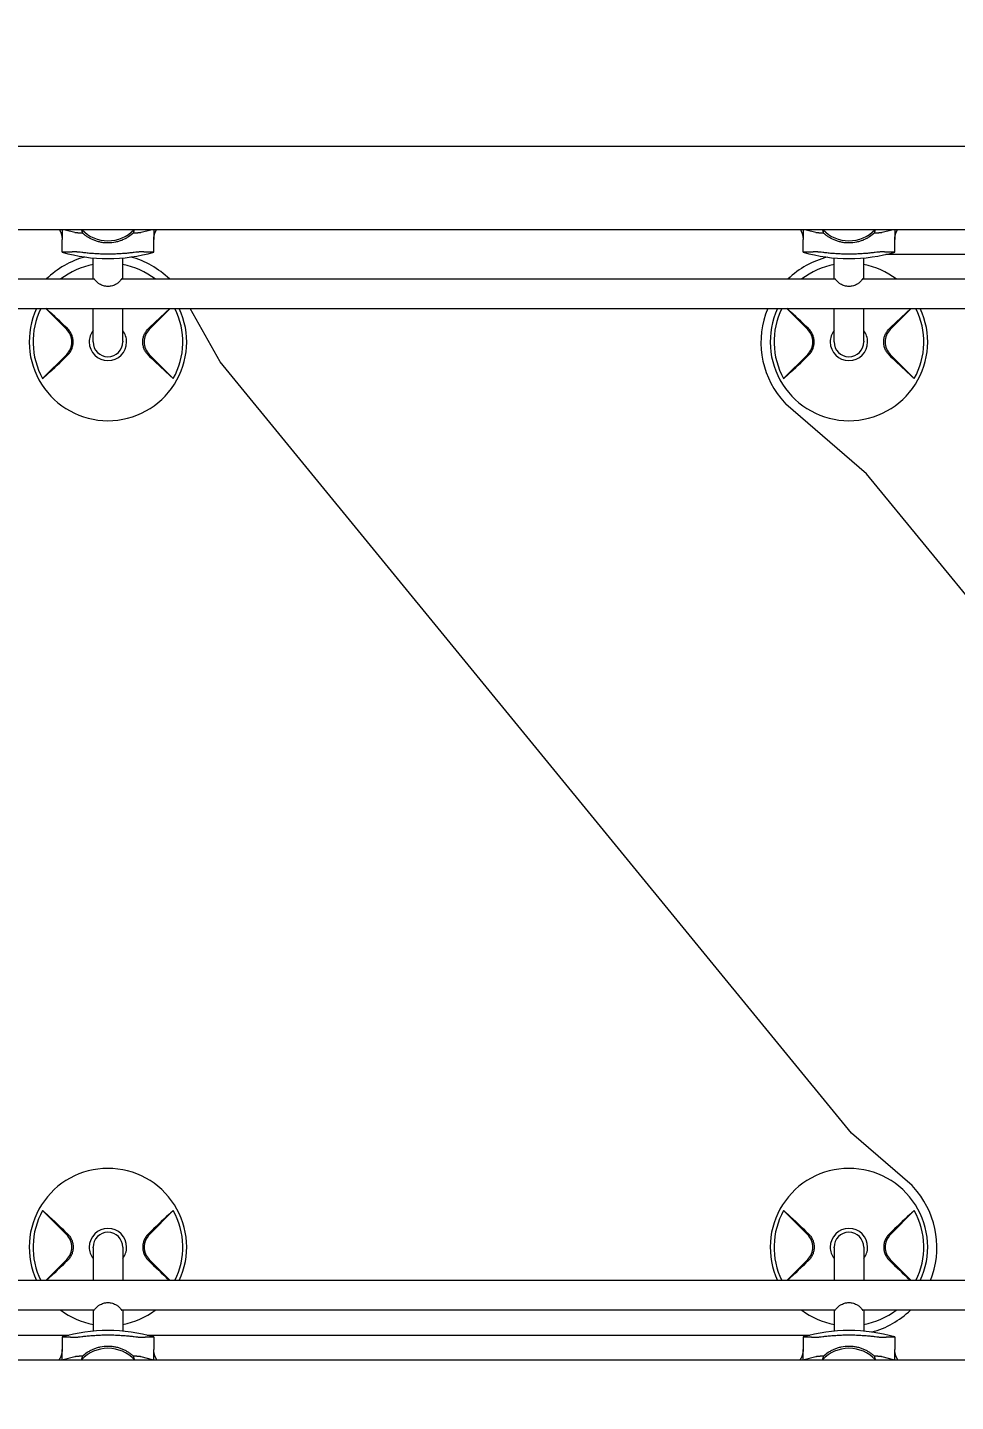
# Model space of a CAD drawing. Extents: x -13189 to 8473, y -8565 to 17872.
# Drawn here: x 1957 to 2458, y 1672 to 2414 of the extents above; entities that cross this region are included whole.
import ezdxf

# ---------------------------------------------------------------- set-up
doc = ezdxf.new("R2010")
doc.units = 0
doc.header["$LTSCALE"] = 5
doc.header["$PDMODE"] = 33
doc.header["$PDSIZE"] = 20
for name, color, linetype in [('PRODUCT', 3, 'CONTINUOUS'), ('REFERENCE', 9, 'CONTINUOUS'), ('REVIEW_REQUIRED', 30, 'CONTINUOUS')]:
    doc.layers.add(name, color=color, linetype=linetype)
doc.styles.add('LG1', font='arial.ttf', dxfattribs={"height": 185})
doc.dimstyles.new('LG_DIM', dxfattribs={"dimtxt": 185, "dimasz": 120, "dimexe": 50, "dimexo": 1, "dimgap": 50, "dimtad": 1, "dimdec": 0, "dimrnd": 10, "dimtxsty": 'LG1', "dimcen": 2.5, "dimclrt": 4, "dimadec": 4, "dimazin": 3, "dimtfac": 1, "dimtdec": 1, "dimtmove": 0, "dimatfit": 3, "dimarcsym": 0})

# ---------------------------------------------------------------- blocks, each defined once
blk = doc.blocks.new('*D5')
at = {"layer": 'REFERENCE', "color": 0, "transparency": 16777216}
for p in [(3900, 7859.68), (-2500, -5459.68), (7695.79, -5459.68)]:
    blk.add_point(p, dxfattribs=at)
at = {"layer": 'REVIEW_REQUIRED', "color": 0, "lineweight": -2, "transparency": 16777216}
for p, q in [((3901, 7859.68), (7745.79, 7859.68)), ((7695.79, 7739.68), (7695.79, 3779.28)), ((7695.79, -5339.68), (7695.79, 3130.67)), ((-2499, -5459.68), (7745.79, -5459.68))]:
    blk.add_line(p, q, dxfattribs=at)
at = {"layer": 'REVIEW_REQUIRED', "color": 0, "transparency": 16777216}
for points in [[(7675.79, 7739.68), (7715.79, 7739.68), (7695.79, 7859.68)], [(7675.79, -5339.68), (7715.79, -5339.68), (7695.79, -5459.68)]]:
    blk.add_solid(points, dxfattribs=at)
at = {"layer": 'REVIEW_REQUIRED', "color": 4, "transparency": 16777216, "insert": (7695.79, 3454.98), "char_height": 185, "attachment_point": 5, "style": 'LG1'}
blk.add_mtext('\\A1;13320 mm\\P [43\'-8 13/16"]', dxfattribs=at)
blk = doc.blocks.new('*D6')
at = {"layer": 'REFERENCE', "color": 0, "transparency": 16777216}
for p in [(3300, 5864.75), (-6041.13, -3464.75), (-3100, -3464.75)]:
    blk.add_point(p, dxfattribs=at)
at = {"layer": 'REVIEW_REQUIRED', "color": 0, "lineweight": -2, "transparency": 16777216}
for p, q in [((3299, 5864.75), (-6091.13, 5864.75)), ((-6041.13, 5744.75), (-6041.13, 2569.99)), ((-6041.13, -3344.75), (-6041.13, 1921.38)), ((-3101, -3464.75), (-6091.13, -3464.75))]:
    blk.add_line(p, q, dxfattribs=at)
at = {"layer": 'REVIEW_REQUIRED', "color": 0, "transparency": 16777216}
for points in [[(-6061.13, 5744.75), (-6021.13, 5744.75), (-6041.13, 5864.75)], [(-6061.13, -3344.75), (-6021.13, -3344.75), (-6041.13, -3464.75)]]:
    blk.add_solid(points, dxfattribs=at)
at = {"layer": 'REVIEW_REQUIRED', "color": 4, "transparency": 16777216, "insert": (-6041.13, 2245.68), "char_height": 185, "attachment_point": 5, "style": 'LG1'}
blk.add_mtext('\\A1;9330 mm\\P [30\'-7 9/16"]', dxfattribs=at)
blk = doc.blocks.new('*D7')
at = {"layer": 'REFERENCE', "color": 0, "transparency": 16777216}
for p in [(5382.03, 8873.35), (-4227.53, -147.5), (5382.03, -564.99)]:
    blk.add_point(p, dxfattribs=at)
at = {"layer": 'REVIEW_REQUIRED', "color": 0, "lineweight": -2, "transparency": 16777216}
for p, q in [((-4227.53, -146.5), (-4227.53, 8923.35)), ((5382.03, -563.99), (5382.03, 8923.35)), ((-4107.53, 8873.35), (118.72, 8873.35)), ((5262.03, 8873.35), (1506.78, 8873.35))]:
    blk.add_line(p, q, dxfattribs=at)
at = {"layer": 'REVIEW_REQUIRED', "color": 0, "transparency": 16777216}
for points in [[(-4107.53, 8893.35), (-4107.53, 8853.35), (-4227.53, 8873.35)], [(5262.03, 8893.35), (5262.03, 8853.35), (5382.03, 8873.35)]]:
    blk.add_solid(points, dxfattribs=at)
at = {"layer": 'REVIEW_REQUIRED', "color": 4, "transparency": 16777216, "insert": (812.75, 8873.35), "char_height": 185, "attachment_point": 5, "style": 'LG1'}
blk.add_mtext('\\A1;9610 mm\\P [31\'-6 5/8"]', dxfattribs=at)
blk = doc.blocks.new('Variteemalayerit')
at = {"layer": 'REVIEW_REQUIRED', "invisible_edges": 15}
blk.add_3dface([(-10000, -10000, -5), (10000, -10000, -5), (10000, 10000, -5), (-10000, 10000, -5)], dxfattribs=at)

msp = doc.modelspace()

# ---------------------------------------------------------------- linework, layer by layer
at = {"layer": 'PRODUCT', "linetype": 'Continuous', "lineweight": 0}
for p, q in [((3153.5, 2350), (805, 2350)), ((3153.5, 2305), (805, 2305)), ((1975.26, 2305), (1975.26, 2299.74)), ((1975.26, 2292.87), (1975.26, 2299.74)), ((1976.89, 2305), (1982.15, 2303.6)), ((2008, 2299.49), (2008, 2299.5)), ((2017.85, 2303.6), (2023.11, 2305)), ((2024.74, 2305), (2024.74, 2299.74)), ((2024.74, 2292.87), (2024.74, 2299.74)), ((2375.26, 2305), (2375.26, 2299.74)), ((2375.26, 2292.87), (2375.26, 2299.74)), ((2376.89, 2305), (2382.15, 2303.6)), ((2408, 2299.49), (2408, 2299.5)), ((2417.85, 2303.6), (2423.11, 2305)), ((2424.74, 2305), (2424.74, 2299.74)), ((2424.74, 2292.87), (2424.74, 2299.74)), ((1992, 2292.1), (1992, 2292.1)), ((2008, 2292.1), (2008, 2292.1)), ((2392, 2292.1), (2392, 2292.1)), ((2408, 2292.1), (2408, 2292.1)), ((1992, 2278.43), (1992, 2289.78)), ((2008, 2278.43), (2008, 2289.78)), ((2392, 2278.43), (2392, 2289.78)), ((2408, 2278.43), (2408, 2289.78)), ((2780.13, 2291.63), (2419.87, 2291.63)), ((1607.43, 2278.43), (1992.57, 2278.43)), ((2007.43, 2278.43), (2392.57, 2278.43)), ((2407.43, 2278.43), (2792.57, 2278.43)), ((1196, 2262.43), (2804, 2262.43)), ((1966.44, 2262.43), (1977.72, 2251.15)), ((1992, 2244.78), (1992, 2262.43)), ((2008, 2244.78), (2008, 2262.43)), ((2033.56, 2262.43), (2022.28, 2251.15)), ((2060.53, 2233.64), (2044.37, 2262.43)), ((2366.44, 2262.43), (2377.72, 2251.15)), ((2392, 2244.78), (2392, 2262.43)), ((2408, 2244.78), (2408, 2262.43)), ((2433.56, 2262.43), (2422.28, 2251.15)), ((1992, 2244.43), (1992, 2244.78)), ((2008, 2244.78), (2008, 2244.43)), ((2392, 2244.43), (2392, 2244.78)), ((2408, 2244.78), (2408, 2244.43)), ((1977.72, 2237.71), (1964.72, 2224.72)), ((2022.28, 2237.71), (2035.28, 2224.72)), ((2401.37, 1817.3), (2060.53, 2233.64)), ((2377.72, 2237.71), (2364.72, 2224.72)), ((2422.28, 2237.71), (2435.28, 2224.72)), ((2363.25, 2214.03), (2365.89, 2210.82)), ((2409.56, 2173.28), (2365.89, 2210.82)), ((2732.42, 1779.15), (2409.56, 2173.28)), ((2434.12, 1789.14), (2401.37, 1817.3)), ((2436.75, 1785.92), (2434.12, 1789.14)), ((1977.72, 1762.55), (1964.72, 1775.55)), ((2022.28, 1762.55), (2035.28, 1775.55)), ((2377.72, 1762.55), (2364.72, 1775.55)), ((2422.28, 1762.55), (2435.28, 1775.55)), ((1992, 1755.49), (1992, 1755.83)), ((1992, 1755.49), (1992, 1737.83)), ((2008, 1755.83), (2008, 1755.49)), ((2008, 1755.49), (2008, 1737.83)), ((2392, 1755.49), (2392, 1755.83)), ((2392, 1755.49), (2392, 1737.83)), ((2408, 1755.83), (2408, 1755.49)), ((2408, 1755.49), (2408, 1737.83)), ((1966.44, 1737.83), (1977.72, 1749.11)), ((2033.56, 1737.83), (2022.28, 1749.11)), ((2366.44, 1737.83), (2377.72, 1749.11)), ((2433.56, 1737.83), (2422.28, 1749.11)), ((2804, 1737.83), (1196, 1737.83)), ((1992.57, 1721.83), (1607.43, 1721.83)), ((1992, 1721.83), (1992, 1710.48)), ((2392.57, 1721.83), (2007.43, 1721.83)), ((2008, 1721.83), (2008, 1710.48)), ((2392, 1721.83), (2392, 1710.48)), ((2792.57, 1721.83), (2407.43, 1721.83)), ((2408, 1721.83), (2408, 1710.48)), ((1621.16, 1708.33), (1978.84, 1708.33)), ((1975.26, 1707.4), (1975.26, 1700.52)), ((1992, 1708.16), (1992, 1708.16)), ((2008, 1708.16), (2008, 1708.16)), ((2021.16, 1708.33), (2378.84, 1708.33)), ((2024.74, 1707.4), (2024.74, 1700.52)), ((2375.26, 1707.4), (2375.26, 1700.52)), ((2392, 1708.16), (2392, 1708.16)), ((2408, 1708.16), (2408, 1708.16)), ((2424.74, 1707.4), (2424.74, 1700.52)), ((1975.26, 1695), (1975.26, 1700.52)), ((1992, 1700.77), (1992, 1700.77)), ((2024.74, 1695), (2024.74, 1700.52)), ((2375.26, 1695), (2375.26, 1700.52)), ((2392, 1700.77), (2392, 1700.77)), ((2424.74, 1695), (2424.74, 1700.52)), ((805, 1695), (3153.5, 1695)), ((1982.15, 1696.66), (1975.9, 1695)), ((2024.1, 1695), (2017.85, 1696.66)), ((2382.15, 1696.66), (2375.9, 1695)), ((2424.1, 1695), (2417.85, 1696.66))]:
    msp.add_line(p, q, dxfattribs=at)
for centre, radius, start, end in [((2000, 2318.43), 19.4, 223.80811, 270), ((2000, 2318.43), 19.4, 270, 316.19189), ((2400, 2318.43), 19.4, 223.80811, 270), ((2400, 2318.43), 19.4, 270, 316.19189), ((2000, 2380.26), 90.83, 254.19618, 270), ((2000, 2380.26), 90.83, 270, 285.80382), ((2400, 2380.26), 90.83, 254.19618, 270), ((2400, 2380.26), 90.83, 270, 285.80382), ((2000, 2244.43), 47.5, 105.14034, 134.29206), ((2000, 2244.43), 42.51, 100.84607, 126.89598), ((2000, 2244.43), 42.51, 53.10402, 79.15393), ((2000, 2244.43), 47.5, 45.70794, 74.85966), ((2400, 2244.13), 47.5, 104.1941, 133.77143), ((2400, 2244.43), 42.51, 100.84607, 126.89598), ((2400, 2244.43), 42.51, 53.10402, 79.15393), ((2000, 2244.43), 42.51, 154.95153, 270), ((2000, 2244.43), 40.42, 153.55288, 209.19749), ((2000, 2244.43), 42.51, 270, 25.04847), ((2000, 2244.43), 40.42, 330.80251, 26.44712), ((2400, 2244.13), 47.5, 157.33992, 219.32326), ((2400, 2244.43), 42.51, 154.95153, 270), ((2400, 2244.43), 40.42, 153.55288, 209.19749), ((2400, 2244.43), 42.51, 270, 25.04847), ((2400, 2244.43), 40.42, 330.80251, 26.44712), ((1971, 2244.43), 9.5, 0, 45), ((2000, 2244.43), 10.1, 142.38024, 180), ((2000, 2244.43), 10.1, 0, 37.61976), ((2029, 2244.43), 9.5, 135, 180), ((2371, 2244.43), 9.5, 0, 45), ((2400, 2244.43), 10.1, 142.38024, 180), ((2400, 2244.43), 10.1, 0, 37.61976), ((2429, 2244.43), 9.5, 135, 180), ((1971, 2244.43), 9.5, 315, 0), ((2000, 2244.43), 10.1, 180, 270), ((2000, 2244.43), 8, 180, 0), ((2000, 2244.43), 10.1, 270, 0), ((2029, 2244.43), 9.5, 180, 225), ((2371, 2244.43), 9.5, 315, 0), ((2400, 2244.43), 10.1, 180, 270), ((2400, 2244.43), 8, 180, 0), ((2400, 2244.43), 10.1, 270, 0), ((2429, 2244.43), 9.5, 180, 225), ((2000, 1755.83), 42.51, 90, 205.04847), ((2000, 1755.83), 42.51, 334.95153, 90), ((2400, 1755.83), 42.51, 90, 205.04847), ((2400, 1755.83), 42.51, 334.95153, 90), ((2400, 1755.83), 47.5, 337.7315, 39.30601), ((2000, 1755.83), 40.42, 150.80251, 206.44712), ((2000, 1755.83), 40.42, 333.55288, 29.19749), ((2400, 1755.83), 40.42, 150.80251, 206.44712), ((2400, 1755.83), 40.42, 333.55288, 29.19749), ((2000, 1755.83), 10.1, 90, 180), ((2000, 1755.83), 10.1, 0, 90), ((2400, 1755.83), 10.1, 90, 180), ((2400, 1755.83), 10.1, 0, 90), ((1971, 1755.83), 9.5, 0, 45), ((2000, 1755.83), 8, 0, 180), ((2029, 1755.83), 9.5, 135, 180), ((2371, 1755.83), 9.5, 0, 45), ((2400, 1755.83), 8, 0, 180), ((2429, 1755.83), 9.5, 135, 180), ((1971, 1755.83), 9.5, 315, 0), ((2000, 1755.83), 10.1, 180, 217.61976), ((2000, 1755.83), 10.1, 322.38024, 0), ((2029, 1755.83), 9.5, 180, 225), ((2371, 1755.83), 9.5, 315, 0), ((2400, 1755.83), 10.1, 180, 217.61976), ((2400, 1755.83), 10.1, 322.38024, 0), ((2429, 1755.83), 9.5, 180, 225), ((2000, 1755.83), 42.51, 233.10402, 259.15393), ((2000, 1755.83), 42.51, 280.84607, 306.89598), ((2400, 1755.83), 42.51, 233.10402, 259.15393), ((2400, 1755.83), 42.51, 280.84607, 306.89598), ((2400, 1755.83), 47.5, 285.14034, 314.29206), ((2000, 1620), 90.83, 90, 105.80382), ((2000, 1620), 90.83, 74.19618, 90), ((2400, 1620), 90.83, 90, 105.80382), ((2400, 1620), 90.83, 74.19618, 90), ((2000, 1681.83), 19.4, 90, 137.25852), ((2000, 1681.83), 19.4, 42.74148, 90), ((2400, 1681.83), 19.4, 90, 137.25852), ((2400, 1681.83), 19.4, 42.74148, 90)]:
    msp.add_arc(centre, radius, start, end, dxfattribs=at)
for points, weights in [([(1973.77, 2305), (1974.76, 2303.39), (1975.26, 2301.59), (1975.26, 2299.74)], [0.934929534971, 0.931720156485, 0.953410311494, 1]), ([(1982.15, 2303.6), (1982.61, 2303.48), (1984, 2303.37), (1986.22, 2303.28)], [1, 0.973269229067, 0.973269229067, 1]), ([(1985.7, 2305), (1985.85, 2304.42), (1986.02, 2303.84), (1986.22, 2303.28)], [0.999310282288, 0.998605002975, 0.998834908879, 1]), ([(2013.78, 2303.28), (2013.98, 2303.84), (2014.15, 2304.42), (2014.3, 2305)], [1, 0.998834908879, 0.998605002975, 0.999310282288]), ([(2013.78, 2303.28), (2016, 2303.37), (2017.39, 2303.48), (2017.85, 2303.6)], [1, 0.973269229067, 0.973269229067, 1]), ([(2024.74, 2299.74), (2024.74, 2301.59), (2025.24, 2303.39), (2026.23, 2305)], [1, 0.953410373576, 0.931720237436, 0.93492959158]), ([(2373.77, 2305), (2374.76, 2303.39), (2375.26, 2301.59), (2375.26, 2299.74)], [0.934929534971, 0.931720156485, 0.953410311494, 1]), ([(2382.15, 2303.6), (2382.61, 2303.48), (2384, 2303.37), (2386.22, 2303.28)], [1, 0.973269229067, 0.973269229067, 1]), ([(2385.7, 2305), (2385.85, 2304.42), (2386.02, 2303.84), (2386.22, 2303.28)], [0.999310282288, 0.998605002975, 0.998834908879, 1]), ([(2413.78, 2303.28), (2413.98, 2303.84), (2414.15, 2304.42), (2414.3, 2305)], [1, 0.998834908879, 0.998605002975, 0.999310282288]), ([(2413.78, 2303.28), (2416, 2303.37), (2417.39, 2303.48), (2417.85, 2303.6)], [1, 0.973269229067, 0.973269229067, 1]), ([(2424.74, 2299.74), (2424.74, 2301.59), (2425.24, 2303.39), (2426.23, 2305)], [1, 0.953410373576, 0.931720237436, 0.93492959158]), ([(1982.15, 2293.07), (1979.86, 2292.92), (1977.56, 2292.85), (1975.26, 2292.87)], [1, 0.99951768639, 0.99951768639, 1]), ([(2024.74, 2292.87), (2022.44, 2292.85), (2020.14, 2292.92), (2017.85, 2293.07)], [1, 0.99951768639, 0.99951768639, 1]), ([(2382.15, 2293.07), (2379.86, 2292.92), (2377.56, 2292.85), (2375.26, 2292.87)], [1, 0.99951768639, 0.99951768639, 1]), ([(2424.74, 2292.87), (2422.44, 2292.85), (2420.14, 2292.92), (2417.85, 2293.07)], [1, 0.99951768639, 0.99951768639, 1]), ([(1975.26, 1707.4), (1977.56, 1707.41), (1979.86, 1707.35), (1982.15, 1707.2)], [1, 0.99951768639, 0.99951768639, 1]), ([(2017.85, 1707.2), (2020.14, 1707.35), (2022.44, 1707.41), (2024.74, 1707.4)], [1, 0.99951768639, 0.99951768639, 1]), ([(2375.26, 1707.4), (2377.56, 1707.41), (2379.86, 1707.35), (2382.15, 1707.2)], [1, 0.99951768639, 0.99951768639, 1]), ([(2417.85, 1707.2), (2420.14, 1707.35), (2422.44, 1707.41), (2424.74, 1707.4)], [1, 0.99951768639, 0.99951768639, 1]), ([(1975.26, 1700.52), (1975.26, 1698.56), (1974.7, 1696.67), (1973.6, 1695)], [1, 0.950835339684, 0.929398650065, 0.935689931144]), ([(2026.4, 1695), (2025.3, 1696.67), (2024.74, 1698.56), (2024.74, 1700.52)], [0.935689878084, 0.929398569167, 0.950835276473, 1]), ([(2375.26, 1700.52), (2375.26, 1698.56), (2374.7, 1696.67), (2373.6, 1695)], [1, 0.950835339684, 0.929398650065, 0.935689931144]), ([(2426.4, 1695), (2425.3, 1696.67), (2424.74, 1698.56), (2424.74, 1700.52)], [0.935689878084, 0.929398569167, 0.950835276473, 1]), ([(1986.22, 1696.98), (1984, 1696.89), (1982.61, 1696.78), (1982.15, 1696.66)], [1, 0.973269229067, 0.973269229067, 1]), ([(1986.22, 1696.98), (1985.99, 1696.34), (1985.8, 1695.67), (1985.64, 1695)], [1, 0.99866011889, 0.998557068822, 0.999690849795]), ([(2014.36, 1695), (2014.2, 1695.67), (2014.01, 1696.34), (2013.78, 1696.98)], [0.999690849795, 0.998557068822, 0.99866011889, 1]), ([(2017.85, 1696.66), (2017.39, 1696.78), (2016, 1696.89), (2013.78, 1696.98)], [1, 0.973269229067, 0.973269229067, 1]), ([(2386.22, 1696.98), (2384, 1696.89), (2382.61, 1696.78), (2382.15, 1696.66)], [1, 0.973269229067, 0.973269229067, 1]), ([(2386.22, 1696.98), (2385.99, 1696.34), (2385.8, 1695.67), (2385.64, 1695)], [1, 0.99866011889, 0.998557068822, 0.999690849795]), ([(2414.36, 1695), (2414.2, 1695.67), (2414.01, 1696.34), (2413.78, 1696.98)], [0.999690849795, 0.998557068822, 0.99866011889, 1]), ([(2417.85, 1696.66), (2417.39, 1696.78), (2416, 1696.89), (2413.78, 1696.98)], [1, 0.973269229067, 0.973269229067, 1])]:
    msp.add_rational_spline(points, weights, degree=3, dxfattribs=at)
for points, knots in [([(2000, 2297.84), (1999.65, 2297.84), (1999.29, 2297.85), (1998.59, 2297.89), (1998.24, 2297.92), (1997.21, 2298.02), (1996.53, 2298.13), (1995.52, 2298.34), (1995.19, 2298.42), (1994.54, 2298.59), (1994.21, 2298.69), (1993.27, 2298.99), (1992.66, 2299.21), (1991.48, 2299.72), (1990.91, 2299.99), (1989.83, 2300.58), (1989.32, 2300.89), (1988.35, 2301.53), (1987.89, 2301.87), (1987.02, 2302.56), (1986.61, 2302.92), (1986.22, 2303.28)], [0.0173685, 0.0173685, 0.0173685, 0.0173685, 0.01841269, 0.01841269, 0.01945689, 0.01945689, 0.02154529, 0.02154529, 0.02258948, 0.02258948, 0.02363368, 0.02363368, 0.02572208, 0.02572208, 0.02781047, 0.02781047, 0.02989887, 0.02989887, 0.03198726, 0.03198726, 0.03407566, 0.03407566, 0.03407566, 0.03407566]), ([(2013.78, 2303.28), (2013, 2302.55), (2012.13, 2301.86), (2010.68, 2300.89), (2010.16, 2300.58), (2009.07, 2299.99), (2008.51, 2299.71), (2007.34, 2299.21), (2006.73, 2298.98), (2005.46, 2298.58), (2004.8, 2298.41), (2002.79, 2297.99), (2001.41, 2297.84), (2000, 2297.84)], [0.0006161, 0.0006161, 0.0006161, 0.0006161, 0.0048042, 0.0048042, 0.00689825, 0.00689825, 0.0089923, 0.0089923, 0.01108635, 0.01108635, 0.0131804, 0.0131804, 0.0173685, 0.0173685, 0.0173685, 0.0173685]), ([(2400, 2297.84), (2399.65, 2297.84), (2399.29, 2297.85), (2398.59, 2297.89), (2398.24, 2297.92), (2397.21, 2298.02), (2396.53, 2298.13), (2395.52, 2298.34), (2395.19, 2298.42), (2394.54, 2298.59), (2394.21, 2298.69), (2393.27, 2298.99), (2392.66, 2299.21), (2391.48, 2299.72), (2390.91, 2299.99), (2389.83, 2300.58), (2389.32, 2300.89), (2388.35, 2301.53), (2387.89, 2301.87), (2387.02, 2302.56), (2386.61, 2302.92), (2386.22, 2303.28)], [0.0173685, 0.0173685, 0.0173685, 0.0173685, 0.01841269, 0.01841269, 0.01945689, 0.01945689, 0.02154529, 0.02154529, 0.02258948, 0.02258948, 0.02363368, 0.02363368, 0.02572208, 0.02572208, 0.02781047, 0.02781047, 0.02989887, 0.02989887, 0.03198726, 0.03198726, 0.03407566, 0.03407566, 0.03407566, 0.03407566]), ([(2413.78, 2303.28), (2413, 2302.55), (2412.13, 2301.86), (2410.68, 2300.89), (2410.16, 2300.58), (2409.07, 2299.99), (2408.51, 2299.71), (2407.34, 2299.21), (2406.73, 2298.98), (2405.46, 2298.58), (2404.8, 2298.41), (2402.79, 2297.99), (2401.41, 2297.84), (2400, 2297.84)], [0.0006161, 0.0006161, 0.0006161, 0.0006161, 0.0048042, 0.0048042, 0.00689825, 0.00689825, 0.0089923, 0.0089923, 0.01108635, 0.01108635, 0.0131804, 0.0131804, 0.0173685, 0.0173685, 0.0173685, 0.0173685]), ([(2000, 2291.81), (1998.92, 2291.81), (1997.85, 2291.82), (1996.25, 2291.87), (1995.72, 2291.89), (1994.68, 2291.94), (1994.16, 2291.96), (1992.65, 2292.05), (1991.68, 2292.12), (1990.29, 2292.24), (1989.84, 2292.28), (1988.96, 2292.36), (1988.54, 2292.41), (1987.33, 2292.53), (1986.59, 2292.62), (1985.24, 2292.77), (1984.64, 2292.84), (1983.88, 2292.93), (1983.65, 2292.96), (1983.23, 2293), (1983.04, 2293.02), (1982.54, 2293.07), (1982.3, 2293.08), (1982.15, 2293.07)], [0.02582839, 0.02582839, 0.02582839, 0.02582839, 0.0290553, 0.0290553, 0.03066876, 0.03066876, 0.03228222, 0.03228222, 0.03550913, 0.03550913, 0.03712259, 0.03712259, 0.03873604, 0.03873604, 0.04196296, 0.04196296, 0.04518987, 0.04518987, 0.04680333, 0.04680333, 0.04841679, 0.04841679, 0.0516437, 0.0516437, 0.0516437, 0.0516437]), ([(2017.85, 2293.07), (2017.7, 2293.08), (2017.47, 2293.07), (2016.97, 2293.02), (2016.78, 2293), (2016.36, 2292.96), (2016.13, 2292.93), (2015.36, 2292.84), (2014.77, 2292.77), (2013.76, 2292.66), (2013.41, 2292.62), (2012.67, 2292.53), (2012.27, 2292.49), (2011.05, 2292.36), (2010.19, 2292.28), (2008.8, 2292.16), (2008.33, 2292.13), (2007.35, 2292.06), (2006.85, 2292.02), (2005.33, 2291.93), (2004.3, 2291.89), (2002.71, 2291.84), (2002.17, 2291.83), (2001.08, 2291.81), (2000.54, 2291.81), (2000, 2291.81)], [0.0000002, 0.0000002, 0.0000002, 0.0000002, 0.00322872, 0.00322872, 0.00484298, 0.00484298, 0.00645725, 0.00645725, 0.00968577, 0.00968577, 0.01130003, 0.01130003, 0.01291429, 0.01291429, 0.01614282, 0.01614282, 0.01775708, 0.01775708, 0.01937134, 0.01937134, 0.02259987, 0.02259987, 0.02421413, 0.02421413, 0.02582839, 0.02582839, 0.02582839, 0.02582839]), ([(2400, 2291.81), (2398.92, 2291.81), (2397.85, 2291.82), (2396.25, 2291.87), (2395.72, 2291.89), (2394.68, 2291.94), (2394.16, 2291.96), (2392.65, 2292.05), (2391.68, 2292.12), (2390.29, 2292.24), (2389.84, 2292.28), (2388.96, 2292.36), (2388.54, 2292.41), (2387.33, 2292.53), (2386.59, 2292.62), (2385.24, 2292.77), (2384.64, 2292.84), (2383.88, 2292.93), (2383.65, 2292.96), (2383.23, 2293), (2383.04, 2293.02), (2382.54, 2293.07), (2382.3, 2293.08), (2382.15, 2293.07)], [0.02582839, 0.02582839, 0.02582839, 0.02582839, 0.0290553, 0.0290553, 0.03066876, 0.03066876, 0.03228222, 0.03228222, 0.03550913, 0.03550913, 0.03712259, 0.03712259, 0.03873604, 0.03873604, 0.04196296, 0.04196296, 0.04518987, 0.04518987, 0.04680333, 0.04680333, 0.04841679, 0.04841679, 0.0516437, 0.0516437, 0.0516437, 0.0516437]), ([(2417.85, 2293.07), (2417.7, 2293.08), (2417.47, 2293.07), (2416.97, 2293.02), (2416.78, 2293), (2416.36, 2292.96), (2416.13, 2292.93), (2415.36, 2292.84), (2414.77, 2292.77), (2413.76, 2292.66), (2413.41, 2292.62), (2412.67, 2292.53), (2412.27, 2292.49), (2411.05, 2292.36), (2410.19, 2292.28), (2408.8, 2292.16), (2408.33, 2292.13), (2407.35, 2292.06), (2406.85, 2292.02), (2405.33, 2291.93), (2404.3, 2291.89), (2402.71, 2291.84), (2402.17, 2291.83), (2401.08, 2291.81), (2400.54, 2291.81), (2400, 2291.81)], [0.0000002, 0.0000002, 0.0000002, 0.0000002, 0.00322872, 0.00322872, 0.00484298, 0.00484298, 0.00645725, 0.00645725, 0.00968577, 0.00968577, 0.01130003, 0.01130003, 0.01291429, 0.01291429, 0.01614282, 0.01614282, 0.01775708, 0.01775708, 0.01937134, 0.01937134, 0.02259987, 0.02259987, 0.02421413, 0.02421413, 0.02582839, 0.02582839, 0.02582839, 0.02582839]), ([(2000, 2274.37), (1999.61, 2274.37), (1999.21, 2274.4), (1998.4, 2274.52), (1997.99, 2274.6), (1997.21, 2274.83), (1996.83, 2274.97), (1996.11, 2275.29), (1995.78, 2275.47), (1995.31, 2275.76), (1995.14, 2275.87), (1994.81, 2276.11), (1994.66, 2276.23), (1994.36, 2276.47), (1994.22, 2276.59), (1993.97, 2276.83), (1993.85, 2276.94), (1993.51, 2277.29), (1993.32, 2277.53), (1993, 2277.93), (1992.88, 2278.09), (1992.7, 2278.33), (1992.63, 2278.4), (1992.59, 2278.43), (1992.58, 2278.43), (1992.57, 2278.43)], [-13.169311, -13.169311, -13.169311, -13.169311, -12.003802, -12.003802, -10.838293, -10.838293, -9.672784, -9.672784, -8.507274, -8.507274, -7.861651, -7.861651, -7.216027, -7.216027, -6.570404, -6.570404, -5.92478, -5.92478, -4.443585, -4.443585, -2.96239, -2.96239, -1.481195, -1.481195, -1.152481, -1.152481, -1.152481, -1.152481]), ([(2007.43, 2278.43), (2007.42, 2278.43), (2007.41, 2278.43), (2007.37, 2278.4), (2007.3, 2278.33), (2007.12, 2278.09), (2007, 2277.93), (2006.68, 2277.53), (2006.49, 2277.29), (2006.15, 2276.94), (2006.03, 2276.83), (2005.78, 2276.59), (2005.64, 2276.47), (2005.34, 2276.23), (2005.19, 2276.11), (2004.86, 2275.87), (2004.69, 2275.76), (2004.22, 2275.47), (2003.89, 2275.29), (2003.17, 2274.97), (2002.79, 2274.83), (2002.01, 2274.6), (2001.6, 2274.52), (2000.79, 2274.4), (2000.39, 2274.37), (2000, 2274.37)], [27.491103, 27.491103, 27.491103, 27.491103, 27.819818, 27.819818, 29.301013, 29.301013, 30.782208, 30.782208, 32.263403, 32.263403, 32.909027, 32.909027, 33.55465, 33.55465, 34.200274, 34.200274, 34.845897, 34.845897, 36.011406, 36.011406, 37.176916, 37.176916, 38.342425, 38.342425, 39.507934, 39.507934, 39.507934, 39.507934]), ([(2400, 2274.37), (2399.61, 2274.37), (2399.21, 2274.4), (2398.4, 2274.52), (2397.99, 2274.6), (2397.21, 2274.83), (2396.83, 2274.97), (2396.11, 2275.29), (2395.78, 2275.47), (2395.31, 2275.76), (2395.14, 2275.87), (2394.81, 2276.11), (2394.66, 2276.23), (2394.36, 2276.47), (2394.22, 2276.59), (2393.97, 2276.83), (2393.85, 2276.94), (2393.51, 2277.29), (2393.32, 2277.53), (2393, 2277.93), (2392.88, 2278.09), (2392.7, 2278.33), (2392.63, 2278.4), (2392.59, 2278.43), (2392.58, 2278.43), (2392.57, 2278.43)], [-13.169311, -13.169311, -13.169311, -13.169311, -12.003802, -12.003802, -10.838293, -10.838293, -9.672784, -9.672784, -8.507274, -8.507274, -7.861651, -7.861651, -7.216027, -7.216027, -6.570404, -6.570404, -5.92478, -5.92478, -4.443585, -4.443585, -2.96239, -2.96239, -1.481195, -1.481195, -1.152481, -1.152481, -1.152481, -1.152481]), ([(2407.43, 2278.43), (2407.42, 2278.43), (2407.41, 2278.43), (2407.37, 2278.4), (2407.3, 2278.33), (2407.12, 2278.09), (2407, 2277.93), (2406.68, 2277.53), (2406.49, 2277.29), (2406.15, 2276.94), (2406.03, 2276.83), (2405.78, 2276.59), (2405.64, 2276.47), (2405.34, 2276.23), (2405.19, 2276.11), (2404.86, 2275.87), (2404.69, 2275.76), (2404.22, 2275.47), (2403.89, 2275.29), (2403.17, 2274.97), (2402.79, 2274.83), (2402.01, 2274.6), (2401.6, 2274.52), (2400.79, 2274.4), (2400.39, 2274.37), (2400, 2274.37)], [27.491103, 27.491103, 27.491103, 27.491103, 27.819818, 27.819818, 29.301013, 29.301013, 30.782208, 30.782208, 32.263403, 32.263403, 32.909027, 32.909027, 33.55465, 33.55465, 34.200274, 34.200274, 34.845897, 34.845897, 36.011406, 36.011406, 37.176916, 37.176916, 38.342425, 38.342425, 39.507934, 39.507934, 39.507934, 39.507934]), ([(1981.22, 2244.43), (1981.22, 2244.77), (1981.2, 2245.1), (1981.13, 2245.77), (1981.08, 2246.1), (1980.88, 2247.09), (1980.68, 2247.73), (1980.16, 2248.96), (1979.83, 2249.55), (1979.08, 2250.64), (1978.65, 2251.15), (1978.18, 2251.61)], [0.008164918, 0.008164918, 0.008164918, 0.008164918, 0.009167239, 0.009167239, 0.01016956, 0.01016956, 0.012174201, 0.012174201, 0.014178842, 0.014178842, 0.016183483, 0.016183483, 0.016183483, 0.016183483]), ([(2018.78, 2244.43), (2018.78, 2244.77), (2018.8, 2245.1), (2018.87, 2245.77), (2018.92, 2246.1), (2019.12, 2247.09), (2019.32, 2247.73), (2019.84, 2248.96), (2020.17, 2249.55), (2020.92, 2250.64), (2021.35, 2251.15), (2021.82, 2251.61)], [0.008164918, 0.008164918, 0.008164918, 0.008164918, 0.009167239, 0.009167239, 0.01016956, 0.01016956, 0.012174201, 0.012174201, 0.014178842, 0.014178842, 0.016183483, 0.016183483, 0.016183483, 0.016183483]), ([(2381.22, 2244.43), (2381.22, 2244.77), (2381.2, 2245.1), (2381.13, 2245.77), (2381.08, 2246.1), (2380.88, 2247.09), (2380.68, 2247.73), (2380.16, 2248.96), (2379.83, 2249.55), (2379.08, 2250.64), (2378.65, 2251.15), (2378.18, 2251.61)], [0.008164918, 0.008164918, 0.008164918, 0.008164918, 0.009167239, 0.009167239, 0.01016956, 0.01016956, 0.012174201, 0.012174201, 0.014178842, 0.014178842, 0.016183483, 0.016183483, 0.016183483, 0.016183483]), ([(2418.78, 2244.43), (2418.78, 2244.77), (2418.8, 2245.1), (2418.87, 2245.77), (2418.92, 2246.1), (2419.12, 2247.09), (2419.32, 2247.73), (2419.84, 2248.96), (2420.17, 2249.55), (2420.92, 2250.64), (2421.35, 2251.15), (2421.82, 2251.61)], [0.008164918, 0.008164918, 0.008164918, 0.008164918, 0.009167239, 0.009167239, 0.01016956, 0.01016956, 0.012174201, 0.012174201, 0.014178842, 0.014178842, 0.016183483, 0.016183483, 0.016183483, 0.016183483]), ([(1978.18, 2237.26), (1978.65, 2237.72), (1979.08, 2238.22), (1979.64, 2239.04), (1979.82, 2239.32), (1980.14, 2239.91), (1980.29, 2240.21), (1980.68, 2241.13), (1980.88, 2241.77), (1981.08, 2242.76), (1981.13, 2243.09), (1981.2, 2243.76), (1981.22, 2244.1), (1981.22, 2244.43)], [0.000143327, 0.000143327, 0.000143327, 0.000143327, 0.002148725, 0.002148725, 0.003151424, 0.003151424, 0.004154123, 0.004154123, 0.006159521, 0.006159521, 0.00716222, 0.00716222, 0.008164918, 0.008164918, 0.008164918, 0.008164918]), ([(2021.82, 2237.26), (2021.35, 2237.72), (2020.92, 2238.22), (2020.36, 2239.04), (2020.18, 2239.32), (2019.86, 2239.91), (2019.71, 2240.21), (2019.32, 2241.13), (2019.12, 2241.77), (2018.92, 2242.76), (2018.87, 2243.09), (2018.8, 2243.76), (2018.78, 2244.1), (2018.78, 2244.43)], [0.000143327, 0.000143327, 0.000143327, 0.000143327, 0.002148725, 0.002148725, 0.003151424, 0.003151424, 0.004154123, 0.004154123, 0.006159521, 0.006159521, 0.00716222, 0.00716222, 0.008164918, 0.008164918, 0.008164918, 0.008164918]), ([(2378.18, 2237.26), (2378.65, 2237.72), (2379.08, 2238.22), (2379.64, 2239.04), (2379.82, 2239.32), (2380.14, 2239.91), (2380.29, 2240.21), (2380.68, 2241.13), (2380.88, 2241.77), (2381.08, 2242.76), (2381.13, 2243.09), (2381.2, 2243.76), (2381.22, 2244.1), (2381.22, 2244.43)], [0.000143327, 0.000143327, 0.000143327, 0.000143327, 0.002148725, 0.002148725, 0.003151424, 0.003151424, 0.004154123, 0.004154123, 0.006159521, 0.006159521, 0.00716222, 0.00716222, 0.008164918, 0.008164918, 0.008164918, 0.008164918]), ([(2421.82, 2237.26), (2421.35, 2237.72), (2420.92, 2238.22), (2420.36, 2239.04), (2420.18, 2239.32), (2419.86, 2239.91), (2419.71, 2240.21), (2419.32, 2241.13), (2419.12, 2241.77), (2418.92, 2242.76), (2418.87, 2243.09), (2418.8, 2243.76), (2418.78, 2244.1), (2418.78, 2244.43)], [0.000143327, 0.000143327, 0.000143327, 0.000143327, 0.002148725, 0.002148725, 0.003151424, 0.003151424, 0.004154123, 0.004154123, 0.006159521, 0.006159521, 0.00716222, 0.00716222, 0.008164918, 0.008164918, 0.008164918, 0.008164918]), ([(1964.72, 2224.72), (1965.05, 2224.97), (1965.42, 2225.28), (1966.04, 2225.82), (1966.26, 2226.02), (1966.72, 2226.42), (1966.95, 2226.64), (1967.19, 2226.86)], [0.000000242, 0.000000242, 0.000000242, 0.000000242, 0.002114103, 0.002114103, 0.003171033, 0.003171033, 0.004227963, 0.004227963, 0.004227963, 0.004227963]), ([(2035.28, 2224.72), (2034.95, 2224.97), (2034.58, 2225.28), (2033.96, 2225.82), (2033.74, 2226.02), (2033.28, 2226.42), (2033.05, 2226.64), (2032.81, 2226.86)], [0.000000242, 0.000000242, 0.000000242, 0.000000242, 0.002114103, 0.002114103, 0.003171033, 0.003171033, 0.004227963, 0.004227963, 0.004227963, 0.004227963]), ([(2364.72, 2224.72), (2365.05, 2224.97), (2365.42, 2225.28), (2366.04, 2225.82), (2366.26, 2226.02), (2366.72, 2226.42), (2366.95, 2226.64), (2367.19, 2226.86)], [0.000000242, 0.000000242, 0.000000242, 0.000000242, 0.002114103, 0.002114103, 0.003171033, 0.003171033, 0.004227963, 0.004227963, 0.004227963, 0.004227963]), ([(2435.28, 2224.72), (2434.95, 2224.97), (2434.58, 2225.28), (2433.96, 2225.82), (2433.74, 2226.02), (2433.28, 2226.42), (2433.05, 2226.64), (2432.81, 2226.86)], [0.000000242, 0.000000242, 0.000000242, 0.000000242, 0.002114103, 0.002114103, 0.003171033, 0.003171033, 0.004227963, 0.004227963, 0.004227963, 0.004227963]), ([(1964.72, 1775.55), (1965.05, 1775.29), (1965.42, 1774.98), (1966.04, 1774.44), (1966.26, 1774.25), (1966.72, 1773.84), (1966.95, 1773.63), (1967.19, 1773.41)], [0.000000242, 0.000000242, 0.000000242, 0.000000242, 0.002114103, 0.002114103, 0.003171033, 0.003171033, 0.004227963, 0.004227963, 0.004227963, 0.004227963]), ([(2035.28, 1775.55), (2034.95, 1775.29), (2034.58, 1774.98), (2033.96, 1774.44), (2033.74, 1774.25), (2033.28, 1773.84), (2033.05, 1773.63), (2032.81, 1773.41)], [0.000000242, 0.000000242, 0.000000242, 0.000000242, 0.002114103, 0.002114103, 0.003171033, 0.003171033, 0.004227963, 0.004227963, 0.004227963, 0.004227963]), ([(2364.72, 1775.55), (2365.05, 1775.29), (2365.42, 1774.98), (2366.04, 1774.44), (2366.26, 1774.25), (2366.72, 1773.84), (2366.95, 1773.63), (2367.19, 1773.41)], [0.000000242, 0.000000242, 0.000000242, 0.000000242, 0.002114103, 0.002114103, 0.003171033, 0.003171033, 0.004227963, 0.004227963, 0.004227963, 0.004227963]), ([(2435.28, 1775.55), (2434.95, 1775.29), (2434.58, 1774.98), (2433.96, 1774.44), (2433.74, 1774.25), (2433.28, 1773.84), (2433.05, 1773.63), (2432.81, 1773.41)], [0.000000242, 0.000000242, 0.000000242, 0.000000242, 0.002114103, 0.002114103, 0.003171033, 0.003171033, 0.004227963, 0.004227963, 0.004227963, 0.004227963]), ([(1978.18, 1763.01), (1978.65, 1762.55), (1979.08, 1762.04), (1979.64, 1761.23), (1979.82, 1760.94), (1980.14, 1760.35), (1980.29, 1760.05), (1980.68, 1759.13), (1980.88, 1758.49), (1981.08, 1757.51), (1981.13, 1757.17), (1981.2, 1756.5), (1981.22, 1756.17), (1981.22, 1755.83)], [0.000143327, 0.000143327, 0.000143327, 0.000143327, 0.002148725, 0.002148725, 0.003151424, 0.003151424, 0.004154123, 0.004154123, 0.006159521, 0.006159521, 0.00716222, 0.00716222, 0.008164918, 0.008164918, 0.008164918, 0.008164918]), ([(2021.82, 1763.01), (2021.35, 1762.55), (2020.92, 1762.04), (2020.36, 1761.23), (2020.18, 1760.94), (2019.86, 1760.35), (2019.71, 1760.05), (2019.32, 1759.13), (2019.12, 1758.49), (2018.92, 1757.51), (2018.87, 1757.17), (2018.8, 1756.5), (2018.78, 1756.17), (2018.78, 1755.83)], [0.000143327, 0.000143327, 0.000143327, 0.000143327, 0.002148725, 0.002148725, 0.003151424, 0.003151424, 0.004154123, 0.004154123, 0.006159521, 0.006159521, 0.00716222, 0.00716222, 0.008164918, 0.008164918, 0.008164918, 0.008164918]), ([(2378.18, 1763.01), (2378.65, 1762.55), (2379.08, 1762.04), (2379.64, 1761.23), (2379.82, 1760.94), (2380.14, 1760.35), (2380.29, 1760.05), (2380.68, 1759.13), (2380.88, 1758.49), (2381.08, 1757.51), (2381.13, 1757.17), (2381.2, 1756.5), (2381.22, 1756.17), (2381.22, 1755.83)], [0.000143327, 0.000143327, 0.000143327, 0.000143327, 0.002148725, 0.002148725, 0.003151424, 0.003151424, 0.004154123, 0.004154123, 0.006159521, 0.006159521, 0.00716222, 0.00716222, 0.008164918, 0.008164918, 0.008164918, 0.008164918]), ([(2421.82, 1763.01), (2421.35, 1762.55), (2420.92, 1762.04), (2420.36, 1761.23), (2420.18, 1760.94), (2419.86, 1760.35), (2419.71, 1760.05), (2419.32, 1759.13), (2419.12, 1758.49), (2418.92, 1757.51), (2418.87, 1757.17), (2418.8, 1756.5), (2418.78, 1756.17), (2418.78, 1755.83)], [0.000143327, 0.000143327, 0.000143327, 0.000143327, 0.002148725, 0.002148725, 0.003151424, 0.003151424, 0.004154123, 0.004154123, 0.006159521, 0.006159521, 0.00716222, 0.00716222, 0.008164918, 0.008164918, 0.008164918, 0.008164918]), ([(1981.22, 1755.83), (1981.22, 1755.5), (1981.2, 1755.16), (1981.13, 1754.5), (1981.08, 1754.16), (1980.88, 1753.17), (1980.68, 1752.53), (1980.16, 1751.31), (1979.83, 1750.71), (1979.08, 1749.62), (1978.65, 1749.12), (1978.18, 1748.66)], [0.008164918, 0.008164918, 0.008164918, 0.008164918, 0.009167239, 0.009167239, 0.01016956, 0.01016956, 0.012174201, 0.012174201, 0.014178842, 0.014178842, 0.016183483, 0.016183483, 0.016183483, 0.016183483]), ([(2018.78, 1755.83), (2018.78, 1755.5), (2018.8, 1755.16), (2018.87, 1754.5), (2018.92, 1754.16), (2019.12, 1753.17), (2019.32, 1752.53), (2019.84, 1751.31), (2020.17, 1750.71), (2020.92, 1749.62), (2021.35, 1749.12), (2021.82, 1748.66)], [0.008164918, 0.008164918, 0.008164918, 0.008164918, 0.009167239, 0.009167239, 0.01016956, 0.01016956, 0.012174201, 0.012174201, 0.014178842, 0.014178842, 0.016183483, 0.016183483, 0.016183483, 0.016183483]), ([(2381.22, 1755.83), (2381.22, 1755.5), (2381.2, 1755.16), (2381.13, 1754.5), (2381.08, 1754.16), (2380.88, 1753.17), (2380.68, 1752.53), (2380.16, 1751.31), (2379.83, 1750.71), (2379.08, 1749.62), (2378.65, 1749.12), (2378.18, 1748.66)], [0.008164918, 0.008164918, 0.008164918, 0.008164918, 0.009167239, 0.009167239, 0.01016956, 0.01016956, 0.012174201, 0.012174201, 0.014178842, 0.014178842, 0.016183483, 0.016183483, 0.016183483, 0.016183483]), ([(2418.78, 1755.83), (2418.78, 1755.5), (2418.8, 1755.16), (2418.87, 1754.5), (2418.92, 1754.16), (2419.12, 1753.17), (2419.32, 1752.53), (2419.84, 1751.31), (2420.17, 1750.71), (2420.92, 1749.62), (2421.35, 1749.12), (2421.82, 1748.66)], [0.008164918, 0.008164918, 0.008164918, 0.008164918, 0.009167239, 0.009167239, 0.01016956, 0.01016956, 0.012174201, 0.012174201, 0.014178842, 0.014178842, 0.016183483, 0.016183483, 0.016183483, 0.016183483]), ([(1992.57, 1721.83), (1992.58, 1721.83), (1992.59, 1721.83), (1992.63, 1721.86), (1992.7, 1721.93), (1992.88, 1722.17), (1993, 1722.34), (1993.32, 1722.74), (1993.51, 1722.97), (1993.85, 1723.32), (1993.97, 1723.43), (1994.22, 1723.67), (1994.36, 1723.79), (1994.66, 1724.04), (1994.81, 1724.16), (1995.14, 1724.39), (1995.31, 1724.5), (1995.78, 1724.79), (1996.11, 1724.97), (1996.83, 1725.29), (1997.21, 1725.43), (1997.99, 1725.66), (1998.4, 1725.75), (1999.21, 1725.86), (1999.61, 1725.89), (2000, 1725.89)], [27.491103, 27.491103, 27.491103, 27.491103, 27.819818, 27.819818, 29.301013, 29.301013, 30.782208, 30.782208, 32.263403, 32.263403, 32.909027, 32.909027, 33.55465, 33.55465, 34.200274, 34.200274, 34.845897, 34.845897, 36.011406, 36.011406, 37.176916, 37.176916, 38.342425, 38.342425, 39.507934, 39.507934, 39.507934, 39.507934]), ([(2000, 1725.89), (2000.39, 1725.89), (2000.79, 1725.86), (2001.6, 1725.75), (2002.01, 1725.66), (2002.79, 1725.43), (2003.17, 1725.29), (2003.89, 1724.97), (2004.22, 1724.79), (2004.69, 1724.5), (2004.86, 1724.39), (2005.19, 1724.16), (2005.34, 1724.04), (2005.64, 1723.79), (2005.78, 1723.67), (2006.03, 1723.43), (2006.15, 1723.32), (2006.49, 1722.97), (2006.68, 1722.74), (2007, 1722.34), (2007.12, 1722.17), (2007.3, 1721.93), (2007.37, 1721.86), (2007.41, 1721.83), (2007.42, 1721.83), (2007.43, 1721.83)], [-13.169311, -13.169311, -13.169311, -13.169311, -12.003802, -12.003802, -10.838293, -10.838293, -9.672784, -9.672784, -8.507274, -8.507274, -7.861651, -7.861651, -7.216027, -7.216027, -6.570404, -6.570404, -5.92478, -5.92478, -4.443585, -4.443585, -2.96239, -2.96239, -1.481195, -1.481195, -1.152481, -1.152481, -1.152481, -1.152481]), ([(2392.57, 1721.83), (2392.58, 1721.83), (2392.59, 1721.83), (2392.63, 1721.86), (2392.7, 1721.93), (2392.88, 1722.17), (2393, 1722.34), (2393.32, 1722.74), (2393.51, 1722.97), (2393.85, 1723.32), (2393.97, 1723.43), (2394.22, 1723.67), (2394.36, 1723.79), (2394.66, 1724.04), (2394.81, 1724.16), (2395.14, 1724.39), (2395.31, 1724.5), (2395.78, 1724.79), (2396.11, 1724.97), (2396.83, 1725.29), (2397.21, 1725.43), (2397.99, 1725.66), (2398.4, 1725.75), (2399.21, 1725.86), (2399.61, 1725.89), (2400, 1725.89)], [27.491103, 27.491103, 27.491103, 27.491103, 27.819818, 27.819818, 29.301013, 29.301013, 30.782208, 30.782208, 32.263403, 32.263403, 32.909027, 32.909027, 33.55465, 33.55465, 34.200274, 34.200274, 34.845897, 34.845897, 36.011406, 36.011406, 37.176916, 37.176916, 38.342425, 38.342425, 39.507934, 39.507934, 39.507934, 39.507934]), ([(2400, 1725.89), (2400.39, 1725.89), (2400.79, 1725.86), (2401.6, 1725.75), (2402.01, 1725.66), (2402.79, 1725.43), (2403.17, 1725.29), (2403.89, 1724.97), (2404.22, 1724.79), (2404.69, 1724.5), (2404.86, 1724.39), (2405.19, 1724.16), (2405.34, 1724.04), (2405.64, 1723.79), (2405.78, 1723.67), (2406.03, 1723.43), (2406.15, 1723.32), (2406.49, 1722.97), (2406.68, 1722.74), (2407, 1722.34), (2407.12, 1722.17), (2407.3, 1721.93), (2407.37, 1721.86), (2407.41, 1721.83), (2407.42, 1721.83), (2407.43, 1721.83)], [-13.169311, -13.169311, -13.169311, -13.169311, -12.003802, -12.003802, -10.838293, -10.838293, -9.672784, -9.672784, -8.507274, -8.507274, -7.861651, -7.861651, -7.216027, -7.216027, -6.570404, -6.570404, -5.92478, -5.92478, -4.443585, -4.443585, -2.96239, -2.96239, -1.481195, -1.481195, -1.152481, -1.152481, -1.152481, -1.152481]), ([(1982.15, 1707.2), (1982.3, 1707.19), (1982.53, 1707.2), (1983.03, 1707.24), (1983.22, 1707.26), (1983.64, 1707.3), (1983.87, 1707.33), (1984.64, 1707.42), (1985.23, 1707.49), (1986.24, 1707.61), (1986.59, 1707.65), (1987.33, 1707.73), (1987.73, 1707.77), (1988.95, 1707.9), (1989.81, 1707.98), (1991.2, 1708.1), (1991.67, 1708.14), (1992.65, 1708.21), (1993.15, 1708.24), (1994.67, 1708.33), (1995.7, 1708.38), (1997.29, 1708.42), (1997.83, 1708.44), (1998.92, 1708.45), (1999.46, 1708.46), (2000, 1708.46)], [0.0000002, 0.0000002, 0.0000002, 0.0000002, 0.00322872, 0.00322872, 0.00484298, 0.00484298, 0.00645725, 0.00645725, 0.00968577, 0.00968577, 0.01130003, 0.01130003, 0.01291429, 0.01291429, 0.01614282, 0.01614282, 0.01775708, 0.01775708, 0.01937134, 0.01937134, 0.02259987, 0.02259987, 0.02421413, 0.02421413, 0.02582839, 0.02582839, 0.02582839, 0.02582839]), ([(2000, 1708.46), (2001.08, 1708.46), (2002.15, 1708.44), (2003.75, 1708.39), (2004.28, 1708.37), (2005.32, 1708.33), (2005.84, 1708.3), (2007.35, 1708.21), (2008.32, 1708.14), (2009.71, 1708.02), (2010.16, 1707.98), (2011.04, 1707.9), (2011.46, 1707.86), (2012.67, 1707.73), (2013.41, 1707.65), (2014.76, 1707.49), (2015.36, 1707.42), (2016.12, 1707.33), (2016.35, 1707.3), (2016.77, 1707.26), (2016.96, 1707.24), (2017.46, 1707.2), (2017.7, 1707.19), (2017.85, 1707.2)], [0.02582839, 0.02582839, 0.02582839, 0.02582839, 0.0290553, 0.0290553, 0.03066876, 0.03066876, 0.03228222, 0.03228222, 0.03550913, 0.03550913, 0.03712259, 0.03712259, 0.03873604, 0.03873604, 0.04196296, 0.04196296, 0.04518987, 0.04518987, 0.04680333, 0.04680333, 0.04841679, 0.04841679, 0.0516437, 0.0516437, 0.0516437, 0.0516437]), ([(2382.15, 1707.2), (2382.3, 1707.19), (2382.53, 1707.2), (2383.03, 1707.24), (2383.22, 1707.26), (2383.64, 1707.3), (2383.87, 1707.33), (2384.64, 1707.42), (2385.23, 1707.49), (2386.24, 1707.61), (2386.59, 1707.65), (2387.33, 1707.73), (2387.73, 1707.77), (2388.95, 1707.9), (2389.81, 1707.98), (2391.2, 1708.1), (2391.67, 1708.14), (2392.65, 1708.21), (2393.15, 1708.24), (2394.67, 1708.33), (2395.7, 1708.38), (2397.29, 1708.42), (2397.83, 1708.44), (2398.92, 1708.45), (2399.46, 1708.46), (2400, 1708.46)], [0.0000002, 0.0000002, 0.0000002, 0.0000002, 0.00322872, 0.00322872, 0.00484298, 0.00484298, 0.00645725, 0.00645725, 0.00968577, 0.00968577, 0.01130003, 0.01130003, 0.01291429, 0.01291429, 0.01614282, 0.01614282, 0.01775708, 0.01775708, 0.01937134, 0.01937134, 0.02259987, 0.02259987, 0.02421413, 0.02421413, 0.02582839, 0.02582839, 0.02582839, 0.02582839]), ([(2400, 1708.46), (2401.08, 1708.46), (2402.15, 1708.44), (2403.75, 1708.39), (2404.28, 1708.37), (2405.32, 1708.33), (2405.84, 1708.3), (2407.35, 1708.21), (2408.32, 1708.14), (2409.71, 1708.02), (2410.16, 1707.98), (2411.04, 1707.9), (2411.46, 1707.86), (2412.67, 1707.73), (2413.41, 1707.65), (2414.76, 1707.49), (2415.36, 1707.42), (2416.12, 1707.33), (2416.35, 1707.3), (2416.77, 1707.26), (2416.96, 1707.24), (2417.46, 1707.2), (2417.7, 1707.19), (2417.85, 1707.2)], [0.02582839, 0.02582839, 0.02582839, 0.02582839, 0.0290553, 0.0290553, 0.03066876, 0.03066876, 0.03228222, 0.03228222, 0.03550913, 0.03550913, 0.03712259, 0.03712259, 0.03873604, 0.03873604, 0.04196296, 0.04196296, 0.04518987, 0.04518987, 0.04680333, 0.04680333, 0.04841679, 0.04841679, 0.0516437, 0.0516437, 0.0516437, 0.0516437]), ([(1986.22, 1696.98), (1987, 1697.71), (1987.87, 1698.41), (1989.32, 1699.38), (1989.84, 1699.69), (1990.93, 1700.28), (1991.49, 1700.55), (1992.66, 1701.05), (1993.27, 1701.28), (1994.54, 1701.68), (1995.2, 1701.85), (1997.21, 1702.27), (1998.59, 1702.42), (2000, 1702.42)], [0.0006161, 0.0006161, 0.0006161, 0.0006161, 0.0048042, 0.0048042, 0.00689825, 0.00689825, 0.0089923, 0.0089923, 0.01108635, 0.01108635, 0.0131804, 0.0131804, 0.0173685, 0.0173685, 0.0173685, 0.0173685]), ([(2000, 1702.42), (2000.35, 1702.42), (2000.71, 1702.41), (2001.41, 1702.38), (2001.76, 1702.35), (2002.79, 1702.24), (2003.47, 1702.13), (2004.48, 1701.92), (2004.81, 1701.84), (2005.46, 1701.67), (2005.79, 1701.58), (2006.73, 1701.28), (2007.34, 1701.05), (2008.52, 1700.55), (2009.09, 1700.27), (2010.17, 1699.68), (2010.68, 1699.37), (2011.65, 1698.73), (2012.11, 1698.4), (2012.98, 1697.7), (2013.39, 1697.35), (2013.78, 1696.98)], [0.0173685, 0.0173685, 0.0173685, 0.0173685, 0.01841269, 0.01841269, 0.01945689, 0.01945689, 0.02154529, 0.02154529, 0.02258948, 0.02258948, 0.02363368, 0.02363368, 0.02572208, 0.02572208, 0.02781047, 0.02781047, 0.02989887, 0.02989887, 0.03198726, 0.03198726, 0.03407566, 0.03407566, 0.03407566, 0.03407566]), ([(2386.22, 1696.98), (2387, 1697.71), (2387.87, 1698.41), (2389.32, 1699.38), (2389.84, 1699.69), (2390.93, 1700.28), (2391.49, 1700.55), (2392.66, 1701.05), (2393.27, 1701.28), (2394.54, 1701.68), (2395.2, 1701.85), (2397.21, 1702.27), (2398.59, 1702.42), (2400, 1702.42)], [0.0006161, 0.0006161, 0.0006161, 0.0006161, 0.0048042, 0.0048042, 0.00689825, 0.00689825, 0.0089923, 0.0089923, 0.01108635, 0.01108635, 0.0131804, 0.0131804, 0.0173685, 0.0173685, 0.0173685, 0.0173685]), ([(2400, 1702.42), (2400.35, 1702.42), (2400.71, 1702.41), (2401.41, 1702.38), (2401.76, 1702.35), (2402.79, 1702.24), (2403.47, 1702.13), (2404.48, 1701.92), (2404.81, 1701.84), (2405.46, 1701.67), (2405.79, 1701.58), (2406.73, 1701.28), (2407.34, 1701.05), (2408.52, 1700.55), (2409.09, 1700.27), (2410.17, 1699.68), (2410.68, 1699.37), (2411.65, 1698.73), (2412.11, 1698.4), (2412.98, 1697.7), (2413.39, 1697.35), (2413.78, 1696.98)], [0.0173685, 0.0173685, 0.0173685, 0.0173685, 0.01841269, 0.01841269, 0.01945689, 0.01945689, 0.02154529, 0.02154529, 0.02258948, 0.02258948, 0.02363368, 0.02363368, 0.02572208, 0.02572208, 0.02781047, 0.02781047, 0.02989887, 0.02989887, 0.03198726, 0.03198726, 0.03407566, 0.03407566, 0.03407566, 0.03407566])]:
    msp.add_open_spline(points, degree=3, knots=knots, dxfattribs=at)
for points in [[(1967.19, 2262.01), (1967.03, 2262.15), (1966.88, 2262.29), (1966.72, 2262.43)], [(2032.81, 2262.01), (2032.97, 2262.15), (2033.12, 2262.29), (2033.28, 2262.43)], [(2367.19, 2262.01), (2367.03, 2262.15), (2366.88, 2262.29), (2366.72, 2262.43)], [(2432.81, 2262.01), (2432.97, 2262.15), (2433.12, 2262.29), (2433.28, 2262.43)], [(1978.18, 2251.61), (1974.42, 2255.23), (1970.76, 2258.7), (1967.19, 2262.01)], [(2021.82, 2251.61), (2025.58, 2255.23), (2029.24, 2258.7), (2032.81, 2262.01)], [(2378.18, 2251.61), (2374.42, 2255.23), (2370.76, 2258.7), (2367.19, 2262.01)], [(2421.82, 2251.61), (2425.58, 2255.23), (2429.24, 2258.7), (2432.81, 2262.01)], [(1967.19, 2226.86), (1970.76, 2230.16), (1974.42, 2233.63), (1978.18, 2237.26)], [(2032.81, 2226.86), (2029.24, 2230.16), (2025.58, 2233.63), (2021.82, 2237.26)], [(2367.19, 2226.86), (2370.76, 2230.16), (2374.42, 2233.63), (2378.18, 2237.26)], [(2432.81, 2226.86), (2429.24, 2230.16), (2425.58, 2233.63), (2421.82, 2237.26)], [(1967.19, 1773.41), (1970.76, 1770.1), (1974.42, 1766.63), (1978.18, 1763.01)], [(2032.81, 1773.41), (2029.24, 1770.1), (2025.58, 1766.63), (2021.82, 1763.01)], [(2367.19, 1773.41), (2370.76, 1770.1), (2374.42, 1766.63), (2378.18, 1763.01)], [(2432.81, 1773.41), (2429.24, 1770.1), (2425.58, 1766.63), (2421.82, 1763.01)], [(1978.18, 1748.66), (1974.42, 1745.03), (1970.76, 1741.56), (1967.19, 1738.26)], [(2021.82, 1748.66), (2025.58, 1745.03), (2029.24, 1741.56), (2032.81, 1738.26)], [(2378.18, 1748.66), (2374.42, 1745.03), (2370.76, 1741.56), (2367.19, 1738.26)], [(2421.82, 1748.66), (2425.58, 1745.03), (2429.24, 1741.56), (2432.81, 1738.26)], [(1967.19, 1738.26), (1967.03, 1738.11), (1966.88, 1737.97), (1966.72, 1737.83)], [(2032.81, 1738.26), (2032.97, 1738.11), (2033.12, 1737.97), (2033.28, 1737.83)], [(2367.19, 1738.26), (2367.03, 1738.11), (2366.88, 1737.97), (2366.72, 1737.83)], [(2432.81, 1738.26), (2432.97, 1738.11), (2433.12, 1737.97), (2433.28, 1737.83)]]:
    msp.add_open_spline(points, degree=3, dxfattribs=at)

# ---------------------------------------------------------------- block references
at = {"layer": 'REVIEW_REQUIRED'}
msp.add_blockref('Variteemalayerit', (-3189.1, 7872.37), dxfattribs=at)

# ---------------------------------------------------------------- dimensions: what is measured, and where the dimension line sits
dim = msp.add_linear_dim(base=(5382.03, 8873.35), p1=(-4227.53, -147.5), p2=(5382.03, -564.99), dimstyle='LG_DIM', dxfattribs=at)
dim.commit()
dim.dimension.update_dxf_attribs({"geometry": '*D7', "text_midpoint": (812.75, 8873.35), "dimtype": 160})
for base, p1, p2, picture, middle in [((7695.79, -5459.68), (3900, 7859.68), (-2500, -5459.68), '*D5', (7695.79, 3454.98)), ((-6041.1293, -3464.7467), (3300, 5864.7467), (-3100, -3464.7467), '*D6', (-6041.1293, 2245.6832))]:
    dim = msp.add_linear_dim(base=base, p1=p1, p2=p2, angle=90, dimstyle='LG_DIM', dxfattribs=at)
    dim.commit()
    dim.dimension.update_dxf_attribs({"geometry": picture, "text_midpoint": middle, "dimtype": 160})

doc.saveas('drawing.dxf')
